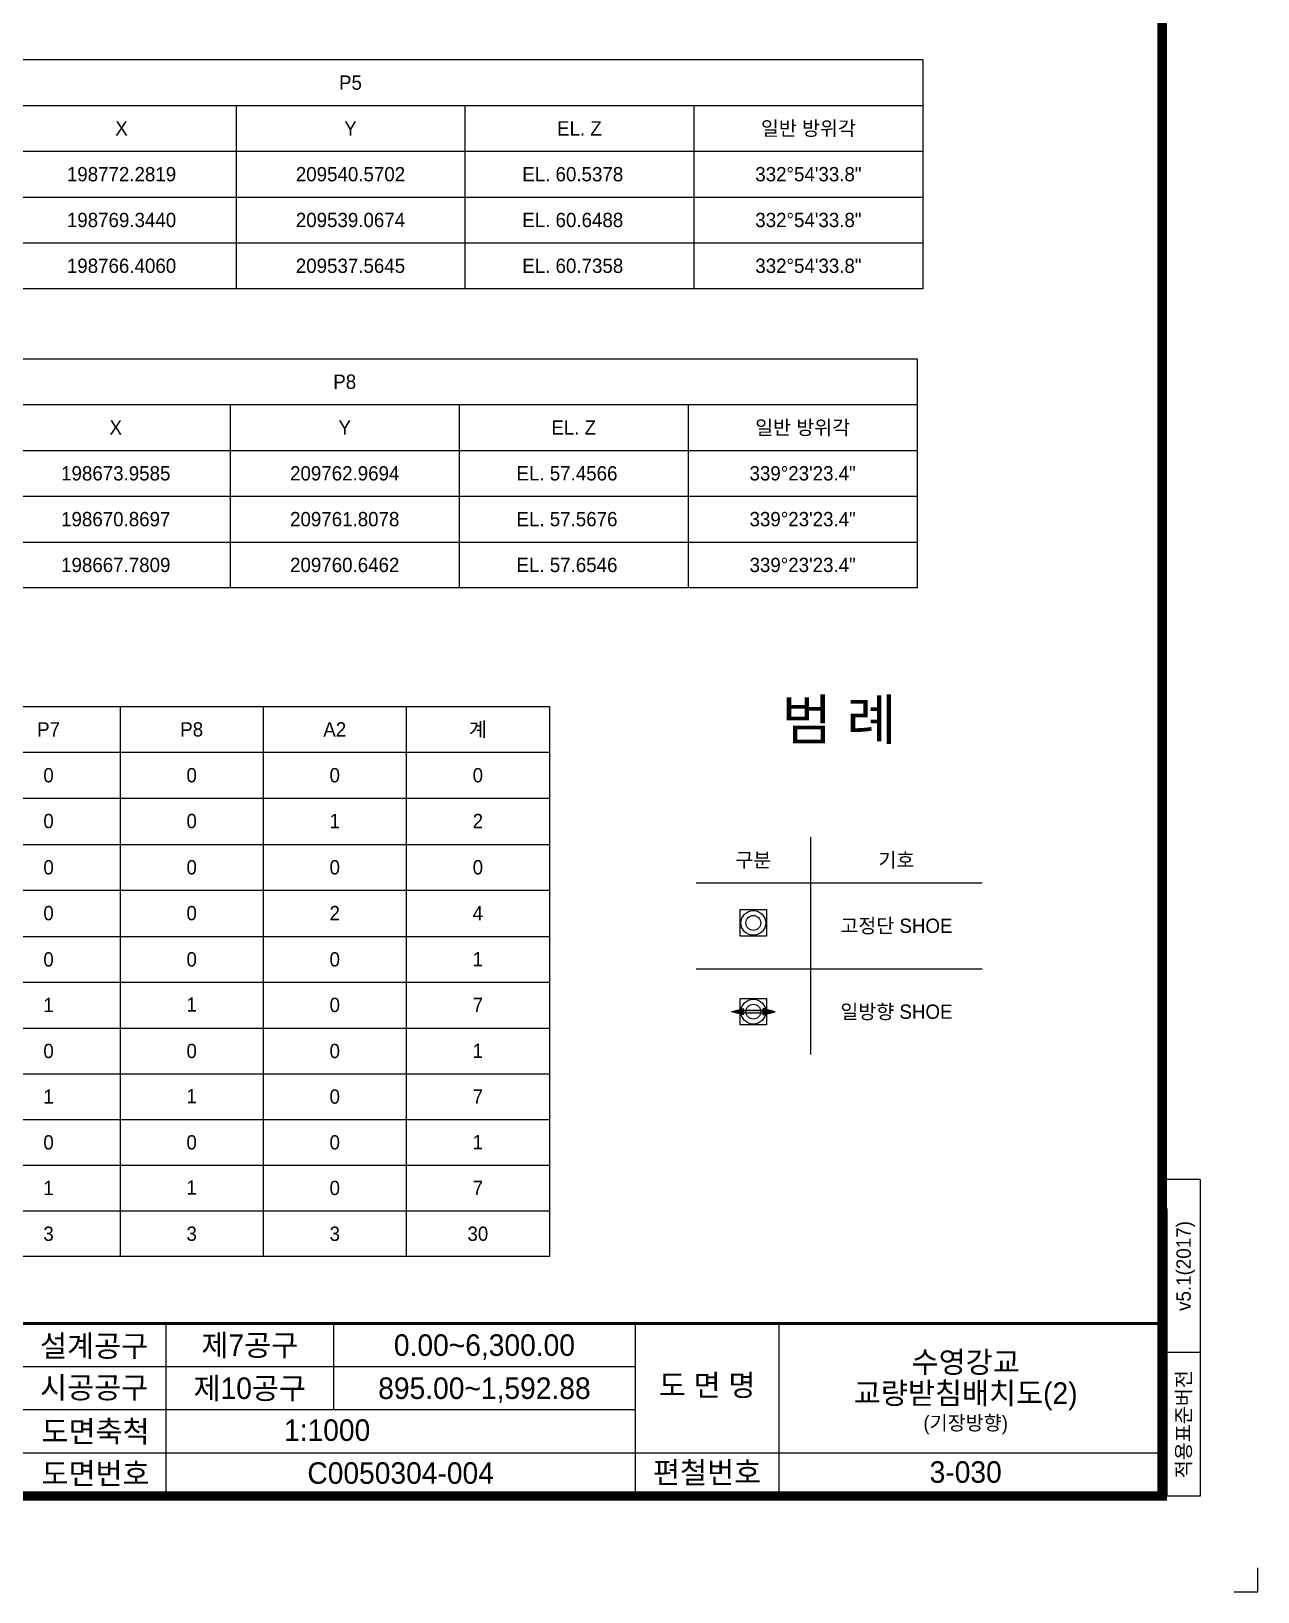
# Model space of a CAD drawing. Header units: feet. Extents: x 0 to 869311, y 0 to 616339.
# Drawn here: x 612157 to 869311, y 20000 to 347079 of the extents above; entities that cross this region are included whole.
import ezdxf
from ezdxf.enums import TextEntityAlignment as Align

# ---------------------------------------------------------------- set-up
doc = ezdxf.new("R2010")
doc.units = ezdxf.units.FT
doc.header["$LTSCALE"] = 5500
doc.header["$MEASUREMENT"] = 0
for name, color, linetype in [('CS-SYMB', 3, 'CONTINUOUS'), ('CS-TABL-LIN1', 4, 'CONTINUOUS'), ('CS-TABL-LIN2', 1, 'CONTINUOUS'), ('CS-TABL-TEX2', 3, 'CONTINUOUS'), ('CX-BORD', 7, 'CONTINUOUS'), ('CX-BORD-LIN1', 4, 'CONTINUOUS'), ('CX-BORD-LIN2', 3, 'CONTINUOUS'), ('CX-BORD-TEX2', 7, 'CONTINUOUS'), ('CX-BORD-TEX3', 6, 'CONTINUOUS'), ('CX-MISC', 2, 'CONTINUOUS'), ('CZ-TEX1', 6, 'CONTINUOUS')]:
    doc.layers.add(name, color=color, linetype=linetype)
doc.styles.add('A_STANDARD', font='')
doc.styles.add('TB_TEXT', font='')
doc.styles.add('TB_WBTXT', font='')
doc.styles.add('TB_WMTXT', font='')
doc.styles.get('A_STANDARD').set_extended_font_data('Dotum')
doc.styles.get('TB_TEXT').set_extended_font_data('Dotum')
doc.styles.get('TB_WBTXT').set_extended_font_data('Dotum')
doc.styles.get('TB_WMTXT').set_extended_font_data('Dotum')

# ---------------------------------------------------------------- blocks, each defined once
blk = doc.blocks.new('CXBLKA1-KHC_C3')
at = {"layer": 'CX-BORD-LIN1', "const_width": 6.56}
blk.add_lwpolyline([(2693.6, 65.6), (82, 65.6), (82, 1883.2), (2693.6, 1883.2)], close=True, dxfattribs=at)
at = {"layer": 'CX-BORD-LIN1'}
for points, const_width in [([(2693.6, 183.7), (82, 183.7)], 1.97), ([(2332.7, 65.6), (2332.7, 183.7)], 0.984)]:
    blk.add_lwpolyline(points, dxfattribs=dict(at, const_width=const_width))
at = {"layer": 'CX-BORD-LIN2'}
for p, q in [((2719.8, 282.3), (2693.6, 282.3)), ((2719.8, 282.3), (2719.8, 65.6)), ((2696.9, 262.5), (2696.9, 65.6)), ((2719.8, 164), (2693.6, 164)), ((2719.8, 65.6), (2696.9, 65.6))]:
    blk.add_line(p, q, dxfattribs=at)
at = {"layer": 'CX-BORD-LIN2', "const_width": 0.984}
for points in [[(2011.2, 65.6), (2011.2, 183.7)], [(2126, 124.7), (2126, 183.7)], [(2431.1, 65.6), (2431.1, 183.7)], [(2332.7, 154.2), (1912.7, 154.2)], [(2332.7, 124.7), (1912.7, 124.7)], [(2693.6, 95.1), (1912.7, 95.1)]]:
    blk.add_lwpolyline(points, dxfattribs=at)
at = {"layer": 'CX-MISC'}
blk.add_lwpolyline([(2742.8, 0), (2759.2, 0), (2759.2, 16.4)], dxfattribs=at)
at = {"layer": 'CX-BORD-LIN1', "style": 'TB_TEXT'}
for tag, height, p in [('TR_RNUM5', 9.84, (1017.4, 172.7)), ('TR_RDAT5', 11.5, (1123.7, 173.9)), ('TR_DGN5', 11.5, (1562.1, 173.9)), ('TR_CHK5', 11.5, (1693.3, 173.9)), ('TR_APP5', 11.5, (1824.5, 173.9)), ('TR_RNUM4', 9.84, (1017.4, 153)), ('TR_RDAT4', 11.5, (1123.7, 154.2)), ('TR_DGN4', 11.5, (1562.1, 154.2)), ('TR_CHK4', 11.5, (1693.3, 154.2)), ('TR_APP4', 11.5, (1824.5, 154.2)), ('TR_RDAT3', 11.5, (1123.7, 134.5)), ('TR_DGN3', 11.5, (1562.1, 134.5)), ('TR_CHK3', 11.5, (1693.3, 134.5)), ('TR_APP3', 11.5, (1824.5, 134.5)), ('TR_RNUM3', 9.84, (1017.4, 133.3)), ('TR_RNUM2', 9.84, (1017.4, 113.6)), ('TR_RDAT2', 11.5, (1123.7, 114.8)), ('TR_DGN2', 11.5, (1562.1, 114.8)), ('TR_CHK2', 11.5, (1693.3, 114.8)), ('TR_APP2', 11.5, (1824.5, 114.8)), ('TR_RNUM1', 9.84, (1017.4, 94)), ('TR_RDAT1', 11.5, (1123.7, 95.1)), ('TR_DGN1', 11.5, (1562.1, 95.1)), ('TR_CHK1', 11.5, (1693.3, 95.1)), ('TR_APP1', 11.5, (1824.5, 95.1))]:
    blk.add_attdef(tag, text='', height=height, dxfattribs=at).set_placement(p, align=Align.MIDDLE_CENTER)
for tag, p in [('TR_RCON5', (1205.1, 173.9)), ('TR_RCON4', (1205.1, 154.2)), ('TR_RCON3', (1205.1, 134.5)), ('TR_RCON2', (1205.1, 114.8)), ('TR_RCON1', (1205.1, 95.1))]:
    blk.add_attdef(tag, text='', height=11.5, dxfattribs=at).set_placement(p, align=Align.MIDDLE_LEFT)
at = {"layer": 'CX-BORD-LIN2', "style": 'TB_TEXT'}
blk.add_text('적용표준버전', height=9.84, rotation=90, dxfattribs=at).set_placement((2708.3, 114.8), align=Align.MIDDLE_CENTER)
blk.add_attdef('TD_VERSION', text='', height=9.84, rotation=90, dxfattribs=at).set_placement((2708.3, 223.1), align=Align.MIDDLE_CENTER)
at = {"layer": 'CX-BORD-TEX2', "style": 'TB_WMTXT'}
for tag, height, p in [('TB_CNAME', 16.4, (132.4, 1810.5)), ('TB_CSCOP', 13.1, (136.6, 1784.2))]:
    blk.add_attdef(tag, text='', height=height, dxfattribs=at).set_placement(p, align=Align.BOTTOM_LEFT)
at = {"layer": 'CX-BORD-TEX2', "style": 'TB_WBTXT'}
for tag, height, p in [('TB_MTITIL', 32.8, (1387.8, 1815.4)), ('TB_STITL', 23, (1387.8, 1766.2))]:
    blk.add_attdef(tag, text='', height=height, dxfattribs=at).set_placement(p, align=Align.MIDDLE_CENTER)
at = {"layer": 'CX-BORD-TEX3', "style": 'TB_TEXT'}
for s, p in [('설계공구', (1961.9, 168.5)), ('도 면 명', (2381.9, 141.7)), ('시공공구', (1961.9, 140)), ('도면축척', (1962.9, 110)), ('도면번호', (1962.9, 81.3)), ('편철번호', (2381.9, 82))]:
    blk.add_text(s, height=14.76, dxfattribs=at).set_placement(p, align=Align.MIDDLE)
for tag, height, p in [('TD_LNDST', 14.8, (787.4, 169)), ('TD_DSECT', 14.8, (2068.6, 169)), ('TD_DDIST', 14.8, (2229.3, 169)), ('TD_DNAME_TOP', 14.8, (2559.1, 157.3)), ('TD_CSECT', 14.8, (2068.6, 139.4)), ('TD_CDIST', 14.8, (2229.3, 139.4)), ('TD_DNAME_MAIN', 14.8, (2559.1, 136.1)), ('TD_CCOMP', 14.8, (787.4, 110.2)), ('TD_HSCAL', 14.8, (2121.6, 110.7)), ('TD_VSCAL', 14.8, (2237.1, 110.7)), ('TD_DNAME_BOT', 9.84, (2559.1, 115.6)), ('TD_FIELD', 14.8, (672.6, 82.4)), ('TD_CSTEP', 14.8, (904.7, 82.4)), ('TD_DWGCODE', 14.8, (2171.9, 81.3)), ('TD_DWGNO', 14.8, (2559.1, 82))]:
    blk.add_attdef(tag, text='', height=height, dxfattribs=at).set_placement(p, align=Align.MIDDLE_CENTER)
for tag, height, width, p in [('TD_DCOMP', 14.8, 0.9, (787.4, 139.7)), ('TD_CNAME', 15.7, 0.78, (295.3, 90.5))]:
    blk.add_attdef(tag, text='', height=height, dxfattribs=dict(at, width=width)).set_placement(p, align=Align.MIDDLE_CENTER)

msp = doc.modelspace()

# ---------------------------------------------------------------- hatches: boundary and pattern name
at = {"layer": 'CS-SYMB'}
h = msp.add_hatch(color=3, dxfattribs=at)
h.dxf.hatch_style = 1
h.paths.add_polyline_path([(758975, 141586), (761494, 142281), (761494, 140890)])
h = msp.add_hatch(color=3, dxfattribs=at)
h.dxf.hatch_style = 1
h.paths.add_polyline_path([(761494, 141351), (765603, 141351), (765603, 141820), (761494, 141820)])
h = msp.add_hatch(color=3, dxfattribs=at)
h.dxf.hatch_style = 1
h.paths.add_polyline_path([(768122, 141586), (765603, 142281), (765603, 140890)])

# ---------------------------------------------------------------- linework, layer by layer
at = {"layer": 'CS-SYMB', "color": 3, "linetype": 'Continuous'}
for p, q in [((758975, 141586), (761494, 142281)), ((761494, 140890), (761494, 142281)), ((765603, 140890), (765603, 142281)), ((768122, 141586), (765603, 142281))]:
    msp.add_line(p, q, dxfattribs=at)
at = {"layer": 'CS-SYMB', "color": 3}
for p, q in [((761494, 140890), (758975, 141586)), ((765603, 140890), (768122, 141586))]:
    msp.add_line(p, q, dxfattribs=at)
at = {"layer": 'CS-SYMB', "color": 3, "linetype": 'Continuous'}
for points in [[(760763, 162971), (766334, 162971), (766334, 157400), (760763, 157400)], [(760763, 144371), (766334, 144371), (766334, 138800), (760763, 138800)], [(761494, 141351), (765603, 141351), (765603, 141820), (761494, 141820)]]:
    msp.add_lwpolyline(points, close=True, dxfattribs=at)
at = {"layer": 'CS-SYMB', "color": 3}
for centre, radius in [((763548, 160186), 2592), ((763548, 160186), 1559), ((763548, 141586), 2592), ((763548, 141586), 1559)]:
    msp.add_circle(centre, radius, dxfattribs=at)
at = {"layer": 'CS-TABL-LIN1'}
for points in [[(69493, 341115), (799093, 341115), (799093, 293115), (69493, 293115)], [(68285, 278418), (797885, 278418), (797885, 230418), (68285, 230418)], [(336796, 205544), (720796, 205544), (720796, 90246), (336796, 90246)]]:
    msp.add_lwpolyline(points, close=True, dxfattribs=at)
at = {"layer": 'CS-TABL-LIN2'}
for p, q in [((85093, 331515), (799093, 331515)), ((655093, 331515), (655093, 293115)), ((703093, 331515), (703093, 293115)), ((751093, 331515), (751093, 293115)), ((69493, 321915), (799093, 321915)), ((69493, 312315), (799093, 312315)), ((69493, 302715), (799093, 302715)), ((83885, 268818), (797885, 268818)), ((653885, 268818), (653885, 230418)), ((701885, 268818), (701885, 230418)), ((749885, 268818), (749885, 230418)), ((68285, 259218), (797885, 259218)), ((68285, 249618), (797885, 249618)), ((68285, 240018), (797885, 240018)), ((630796, 205544), (630796, 90246)), ((660796, 205544), (660796, 90246)), ((690796, 205544), (690796, 90246)), ((336796, 195944), (720796, 195944)), ((360796, 186344), (720796, 186344)), ((336796, 176646), (720796, 176646)), ((775548, 178186), (775548, 132586)), ((360796, 167046), (720796, 167046)), ((751548, 168586), (811548, 168586)), ((336796, 157348), (720796, 157348)), ((751548, 150586), (811548, 150586)), ((360796, 147797), (720796, 147797)), ((336796, 138148), (720796, 138148)), ((360796, 128548), (720796, 128548)), ((336796, 118997), (720796, 118997)), ((360796, 118997), (720796, 118997)), ((360796, 109397), (720796, 109397)), ((336796, 99846), (720796, 99846)), ((360796, 99846), (720796, 99846))]:
    msp.add_line(p, q, dxfattribs=at)

# ---------------------------------------------------------------- block references
at = {"layer": 'CX-BORD', "linetype": 'ByBlock'}
ref = msp.add_blockref('CXBLKA1-KHC_C3', (25000, 20000), dxfattribs=dict(at, xscale=306, yscale=306, zscale=306))
ref.add_attrib('TD_DSECT', '제7공구', dxfattribs={"layer": 'CX-BORD-TEX3', "height": 4517.7, "style": 'TB_TEXT'}).set_placement((657982, 71703), align=Align.MIDDLE_CENTER)
ref.add_attrib('TD_DDIST', '0.00~6,300.00', dxfattribs={"layer": 'CX-BORD-TEX3', "height": 4517.72, "style": 'TB_TEXT'}).set_placement((707175, 71703), align=Align.MIDDLE_CENTER)
ref.add_attrib('TD_CSECT', '제10공구', dxfattribs={"layer": 'CX-BORD-TEX3', "height": 4517.7, "style": 'TB_TEXT'}).set_placement((657982, 62667), align=Align.MIDDLE_CENTER)
ref.add_attrib('TD_CDIST', '895.00~1,592.88', dxfattribs={"layer": 'CX-BORD-TEX3', "height": 4517.72, "style": 'TB_TEXT'}).set_placement((707175, 62667), align=Align.MIDDLE_CENTER)
ref.add_attrib('TD_DNAME_MAIN', '교량받침배치도(2)', dxfattribs={"layer": 'CX-BORD-TEX3', "height": 4517.7, "style": 'TB_TEXT'}).set_placement((808071, 61636), align=Align.MIDDLE_CENTER)
ref.add_attrib('TD_DNAME_TOP', '수영강교', dxfattribs={"layer": 'CX-BORD-TEX3', "height": 4517.7, "style": 'TB_TEXT'}).set_placement((808071, 68146), align=Align.MIDDLE_CENTER)
ref.add_attrib('TD_DNAME_BOT', '(기장방향)', dxfattribs={"layer": 'CX-BORD-TEX3', "height": 3011.8, "style": 'TB_TEXT'}).set_placement((808071, 55388), align=Align.MIDDLE_CENTER)
ref.add_attrib('TD_HSCAL', '1:1000', dxfattribs={"layer": 'CX-BORD-TEX3', "height": 4517.7, "style": 'TB_TEXT'}).set_placement((674206, 53881), align=Align.MIDDLE_CENTER)
ref.add_attrib('TD_DWGCODE', 'C0050304-004', dxfattribs={"layer": 'CX-BORD-TEX3', "height": 4517.72, "style": 'TB_TEXT'}).set_placement((689606, 44888), align=Align.MIDDLE_CENTER)
ref.add_attrib('TD_DWGNO', '3-030', dxfattribs={"layer": 'CX-BORD-TEX3', "height": 4517.7, "style": 'TB_TEXT'}).set_placement((808071, 45100), align=Align.MIDDLE_CENTER)
ref.add_attrib('TD_VERSION', 'v5.1(2017)', dxfattribs={"layer": 'CX-BORD-LIN2', "height": 3011.8, "rotation": 90, "style": 'TB_TEXT'}).set_placement((853750, 88283), align=Align.MIDDLE_CENTER)

# ---------------------------------------------------------------- texts
at = {"layer": 'CS-TABL-TEX2', "style": 'A_STANDARD'}
for s, p in [('P5', (679093, 336315)), ('X', (631093, 326715)), ('Y', (679093, 326715)), ('EL. Z', (727093, 326715)), ('일반 방위각', (775093, 326715)), ('198772.2819', (631093, 317115)), ('209540.5702', (679093, 317115)), ('332%%d54\'33.8"', (775093, 317115)), ('198769.3440', (631093, 307515)), ('209539.0674', (679093, 307515)), ('332%%d54\'33.8"', (775093, 307515)), ('198766.4060', (631093, 297915)), ('209537.5645', (679093, 297915)), ('332%%d54\'33.8"', (775093, 297915)), ('P8', (677885, 273618)), ('X', (629885, 264018)), ('Y', (677885, 264018)), ('EL. Z', (725885, 264018)), ('일반 방위각', (773885, 264018)), ('198673.9585', (629885, 254418)), ('209762.9694', (677885, 254418)), ('339%%d23\'23.4"', (773885, 254418)), ('198670.8697', (629885, 244818)), ('209761.8078', (677885, 244818)), ('339%%d23\'23.4"', (773885, 244818)), ('198667.7809', (629885, 235218)), ('209760.6462', (677885, 235218)), ('339%%d23\'23.4"', (773885, 235218)), ('P7', (615796, 200744)), ('P8', (645796, 200744)), ('A2', (675796, 200744)), ('계', (705796, 200744)), ('0', (615796, 191144)), ('0', (645796, 191144)), ('0', (675796, 191144)), ('0', (705796, 191144)), ('0', (615796, 181544)), ('0', (645796, 181544)), ('1', (675796, 181544)), ('2', (705796, 181544)), ('0', (615796, 171846)), ('0', (645796, 171846)), ('0', (675796, 171846)), ('0', (705796, 171846)), ('구분', (763548, 173386)), ('기호', (793548, 173386)), ('0', (615796, 162246)), ('0', (645796, 162246)), ('2', (675796, 162246)), ('4', (705796, 162246)), ('고정단 SHOE', (793548, 159586)), ('0', (615796, 152548)), ('0', (645796, 152548)), ('0', (675796, 152548)), ('1', (705796, 152597)), ('1', (615796, 142997)), ('1', (645796, 143095)), ('0', (675796, 142997)), ('7', (705796, 142997)), ('일방향 SHOE', (793548, 141586)), ('0', (615796, 133348)), ('0', (645796, 133348)), ('0', (675796, 133348)), ('1', (705796, 133397)), ('1', (615796, 123797)), ('1', (645796, 123895)), ('0', (675796, 123797)), ('7', (705796, 123797)), ('0', (615796, 114197)), ('0', (645796, 114197)), ('0', (675796, 114197)), ('1', (705796, 114246)), ('1', (615796, 104646)), ('1', (645796, 104744)), ('0', (675796, 104646)), ('7', (705796, 104646)), ('3', (615796, 95046)), ('3', (645796, 95046)), ('3', (675796, 95046)), ('30', (705796, 95046))]:
    msp.add_text(s, height=3000, dxfattribs=at).set_placement(p, align=Align.MIDDLE_CENTER)
at = {"layer": 'CS-TABL-TEX2', "linetype": 'ByBlock', "style": 'A_STANDARD'}
for s, p in [('EL. 60.5378', (715105, 315615)), ('EL. 60.6488', (715105, 306015)), ('EL. 60.7358', (715105, 296415)), ('EL. 57.4566', (713897, 252918)), ('EL. 57.5676', (713897, 243318)), ('EL. 57.6546', (713897, 233718))]:
    msp.add_text(s, height=3000, dxfattribs=at).set_placement(p)
at = {"layer": 'CZ-TEX1', "style": 'A_STANDARD'}
msp.add_text('범 례', height=8400, dxfattribs=at).set_placement((781548, 198586), align=Align.CENTER)

doc.saveas('drawing.dxf')
